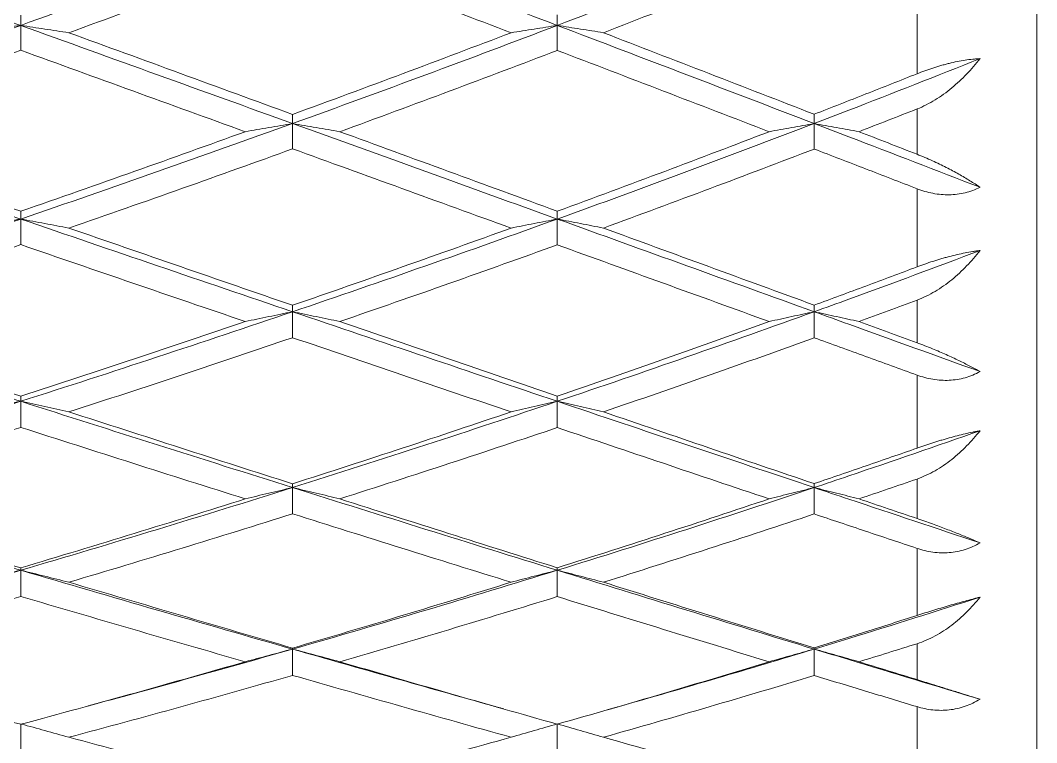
# Model space of a CAD drawing. Extents: x 6453 to 7582, y 0 to 827.
# Drawn here: x 6893.69 to 6902.19, y 649.25 to 655.28 of the extents above; entities that cross this region are included whole.
import ezdxf

# ---------------------------------------------------------------- set-up
doc = ezdxf.new("R2010")
doc.units = 0
doc.header["$LTSCALE"] = 30
doc.header["$MEASUREMENT"] = 0
doc.layers.add('1', color=7, linetype='CONTINUOUS')

msp = doc.modelspace()

# ---------------------------------------------------------------- linework, layer by layer
at = {"layer": '1', "color": 7, "linetype": 'Continuous', "lineweight": 18}
msp.add_line((6902.1855, 645.7955), (6902.1855, 678.7955), dxfattribs=at)
for points, knots in [([(6891.3702, 656.0778), (6892.0672, 655.8263), (6892.8437, 655.5461), (6893.6113, 655.2691), (6893.6958, 655.2386)], [0, 0, 0, 0, 0.889707, 1, 1, 1, 1]), ([(6893.6958, 655.2386), (6893.6113, 655.2081), (6892.8437, 654.9318), (6892.0672, 654.6588), (6891.3702, 654.4188)], [0, 0, 0, 0, 0.110293, 1, 1, 1, 1]), ([(6901.7123, 654.961), (6901.3502, 654.8164), (6900.8892, 654.6353), (6900.4229, 654.4558), (6900.3263, 654.4188)], [0, 0, 0, 0, 0.79323, 1, 1, 1, 1]), ([(6901.1855, 654.8345), (6901.2292, 654.8519), (6901.2734, 654.868), (6901.3406, 654.8899), (6901.3632, 654.8968), (6901.3972, 654.9066), (6901.4086, 654.9098), (6901.4315, 654.9158), (6901.443, 654.9188), (6901.4997, 654.9326), (6901.5439, 654.9415), (6901.6086, 654.9514), (6901.6298, 654.9542), (6901.6613, 654.9574), (6901.6717, 654.9583), (6901.6922, 654.9599), (6901.7023, 654.9605), (6901.7123, 654.961)], [0, 0, 0, 0, 0.25, 0.25, 0.375, 0.375, 0.4375, 0.4375, 0.5, 0.5, 0.75, 0.75, 0.875, 0.875, 0.9375, 0.9375, 1, 1, 1, 1]), ([(6901.7123, 654.961), (6901.677, 654.916), (6901.6398, 654.8729), (6901.5612, 654.791), (6901.5198, 654.7522), (6901.4539, 654.6979), (6901.4313, 654.6804), (6901.3848, 654.647), (6901.3611, 654.6312), (6901.2885, 654.5868), (6901.2382, 654.5611), (6901.1855, 654.5404)], [0, 0, 0, 0, 0.25, 0.25, 0.5, 0.5, 0.625, 0.625, 0.75, 0.75, 1, 1, 1, 1]), ([(6893.6958, 653.6205), (6893.6113, 653.6494), (6892.8437, 653.9121), (6892.0672, 654.1787), (6891.3702, 654.4188)], [0, 0, 0, 0, 0.110293, 1, 1, 1, 1]), ([(6901.7123, 653.8861), (6901.3502, 654.0256), (6900.8892, 654.2029), (6900.4229, 654.3817), (6900.3263, 654.4188)], [0, 0, 0, 0, 0.79323, 1, 1, 1, 1]), ([(6901.7123, 653.8861), (6901.6725, 653.8659), (6901.6311, 653.8505), (6901.5663, 653.8346), (6901.5443, 653.8306), (6901.4994, 653.8249), (6901.4769, 653.8234), (6901.4094, 653.8225), (6901.3642, 653.8268), (6901.2963, 653.84), (6901.2738, 653.8455), (6901.2293, 653.8585), (6901.2073, 653.866), (6901.1855, 653.8744)], [0, 0, 0, 0, 0.25, 0.25, 0.375, 0.375, 0.5, 0.5, 0.75, 0.75, 0.875, 0.875, 1, 1, 1, 1]), ([(6891.3702, 652.846), (6892.0672, 653.072), (6892.8437, 653.3298), (6893.6113, 653.5916), (6893.6958, 653.6205)], [0, 0, 0, 0, 0.889707, 1, 1, 1, 1]), ([(6900.3263, 652.846), (6900.4229, 652.8809), (6900.8892, 653.0499), (6901.3502, 653.2209), (6901.7123, 653.3576)], [0, 0, 0, 0, 0.20677, 1, 1, 1, 1]), ([(6901.1855, 653.2207), (6901.2292, 653.2372), (6901.2734, 653.2527), (6901.3406, 653.2745), (6901.3632, 653.2815), (6901.3972, 653.2915), (6901.4086, 653.2948), (6901.4315, 653.3011), (6901.443, 653.3043), (6901.4997, 653.3192), (6901.5439, 653.3294), (6901.6086, 653.3421), (6901.6298, 653.3458), (6901.6613, 653.3508), (6901.6717, 653.3523), (6901.6922, 653.3552), (6901.7023, 653.3564), (6901.7123, 653.3576)], [0, 0, 0, 0, 0.25, 0.25, 0.375, 0.375, 0.4375, 0.4375, 0.5, 0.5, 0.75, 0.75, 0.875, 0.875, 0.9375, 0.9375, 1, 1, 1, 1]), ([(6901.7123, 653.3576), (6901.677, 653.3125), (6901.6398, 653.2694), (6901.5612, 653.1879), (6901.5198, 653.1495), (6901.4539, 653.0959), (6901.4313, 653.0787), (6901.3848, 653.0459), (6901.3611, 653.0305), (6901.2885, 652.9873), (6901.2382, 652.9626), (6901.1855, 652.943)], [0, 0, 0, 0, 0.25, 0.25, 0.5, 0.5, 0.625, 0.625, 0.75, 0.75, 1, 1, 1, 1]), ([(6893.6958, 652.0974), (6893.6113, 652.1245), (6892.8437, 652.3699), (6892.0672, 652.6201), (6891.3702, 652.846)], [0, 0, 0, 0, 0.110293, 1, 1, 1, 1]), ([(6900.3263, 652.846), (6900.4229, 652.8111), (6900.8892, 652.6429), (6901.3502, 652.4766), (6901.7123, 652.3459)], [0, 0, 0, 0, 0.20677, 1, 1, 1, 1]), ([(6901.7123, 652.3459), (6901.6725, 652.324), (6901.6311, 652.307), (6901.5663, 652.2887), (6901.5443, 652.2839), (6901.4994, 652.2767), (6901.4769, 652.2744), (6901.4094, 652.2713), (6901.3642, 652.2742), (6901.2963, 652.2855), (6901.2738, 652.2903), (6901.2293, 652.3022), (6901.2073, 652.3091), (6901.1855, 652.317)], [0, 0, 0, 0, 0.25, 0.25, 0.375, 0.375, 0.5, 0.5, 0.75, 0.75, 0.875, 0.875, 1, 1, 1, 1]), ([(6893.6958, 652.0974), (6893.6113, 652.0704), (6892.8437, 651.8259), (6892.0672, 651.5862), (6891.3702, 651.3768)], [0, 0, 0, 0, 0.110293, 1, 1, 1, 1]), ([(6901.7123, 651.8522), (6901.3502, 651.7248), (6900.8892, 651.5659), (6900.4229, 651.4091), (6900.3263, 651.3768)], [0, 0, 0, 0, 0.79323, 1, 1, 1, 1]), ([(6901.1855, 651.7063), (6901.2292, 651.7217), (6901.2734, 651.7365), (6901.3406, 651.7579), (6901.3632, 651.7648), (6901.3972, 651.775), (6901.4086, 651.7784), (6901.4315, 651.785), (6901.443, 651.7883), (6901.4997, 651.8041), (6901.5439, 651.8156), (6901.6086, 651.8308), (6901.6298, 651.8356), (6901.6613, 651.8422), (6901.6717, 651.8443), (6901.6922, 651.8484), (6901.7023, 651.8503), (6901.7123, 651.8522)], [0, 0, 0, 0, 0.25, 0.25, 0.375, 0.375, 0.4375, 0.4375, 0.5, 0.5, 0.75, 0.75, 0.875, 0.875, 0.9375, 0.9375, 1, 1, 1, 1]), ([(6901.7123, 651.8522), (6901.677, 651.8075), (6901.6398, 651.7649), (6901.5612, 651.6847), (6901.5198, 651.6469), (6901.4539, 651.5946), (6901.4313, 651.5779), (6901.3848, 651.5461), (6901.3611, 651.5313), (6901.2885, 651.4898), (6901.2382, 651.4663), (6901.1855, 651.4481)], [0, 0, 0, 0, 0.25, 0.25, 0.5, 0.5, 0.625, 0.625, 0.75, 0.75, 1, 1, 1, 1]), ([(6893.6958, 650.6861), (6893.6113, 650.7109), (6892.8437, 650.9365), (6892.0672, 651.1674), (6891.3702, 651.3768)], [0, 0, 0, 0, 0.110293, 1, 1, 1, 1]), ([(6901.7123, 650.9147), (6901.3502, 651.0351), (6900.8892, 651.1887), (6900.4229, 651.3445), (6900.3263, 651.3768)], [0, 0, 0, 0, 0.79323, 1, 1, 1, 1]), ([(6901.7123, 650.9147), (6901.6725, 650.8914), (6901.6311, 650.8729), (6901.5663, 650.8524), (6901.5443, 650.8468), (6901.4994, 650.8381), (6901.4769, 650.8351), (6901.4094, 650.8299), (6901.3642, 650.8314), (6901.2963, 650.8406), (6901.2738, 650.8448), (6901.2293, 650.8553), (6901.2073, 650.8616), (6901.1855, 650.8689)], [0, 0, 0, 0, 0.25, 0.25, 0.375, 0.375, 0.5, 0.5, 0.75, 0.75, 0.875, 0.875, 1, 1, 1, 1]), ([(6891.3702, 650.0272), (6892.0672, 650.2177), (6892.8437, 650.4368), (6893.6113, 650.6613), (6893.6958, 650.6861)], [0, 0, 0, 0, 0.889707, 1, 1, 1, 1]), ([(6901.7123, 650.4611), (6901.3502, 650.3445), (6900.8892, 650.1993), (6900.4229, 650.0566), (6900.3263, 650.0272)], [0, 0, 0, 0, 0.79323, 1, 1, 1, 1]), ([(6901.1855, 650.308), (6901.2292, 650.322), (6901.2734, 650.336), (6901.3406, 650.3567), (6901.3632, 650.3636), (6901.3972, 650.3738), (6901.4086, 650.3772), (6901.4315, 650.384), (6901.443, 650.3874), (6901.4997, 650.404), (6901.5439, 650.4165), (6901.6086, 650.4342), (6901.6298, 650.4399), (6901.6613, 650.4481), (6901.6717, 650.4508), (6901.6922, 650.4561), (6901.7023, 650.4586), (6901.7123, 650.4611)], [0, 0, 0, 0, 0.25, 0.25, 0.375, 0.375, 0.4375, 0.4375, 0.5, 0.5, 0.75, 0.75, 0.875, 0.875, 0.9375, 0.9375, 1, 1, 1, 1]), ([(6901.7123, 650.4611), (6901.677, 650.4173), (6901.6398, 650.3758), (6901.5612, 650.2977), (6901.5198, 650.2611), (6901.4539, 650.2107), (6901.4313, 650.1946), (6901.3848, 650.1642), (6901.3611, 650.15), (6901.2885, 650.1106), (6901.2382, 650.0887), (6901.1855, 650.0721)], [0, 0, 0, 0, 0.25, 0.25, 0.5, 0.5, 0.625, 0.625, 0.75, 0.75, 1, 1, 1, 1]), ([(6901.7123, 649.6081), (6901.3502, 649.7169), (6900.8892, 649.8561), (6900.4229, 649.9978), (6900.3263, 650.0272)], [0, 0, 0, 0, 0.79323, 1, 1, 1, 1]), ([(6901.7123, 649.6081), (6901.6725, 649.5837), (6901.6311, 649.5639), (6901.5663, 649.5415), (6901.5443, 649.5352), (6901.4994, 649.5252), (6901.4769, 649.5215), (6901.4094, 649.5141), (6901.3642, 649.5142), (6901.2963, 649.5212), (6901.2738, 649.5248), (6901.2293, 649.5338), (6901.2073, 649.5394), (6901.1855, 649.546)], [0, 0, 0, 0, 0.25, 0.25, 0.375, 0.375, 0.5, 0.5, 0.75, 0.75, 0.875, 0.875, 1, 1, 1, 1]), ([(6893.7018, 649.4003), (6893.7674, 649.3824), (6893.9003, 649.3459), (6894.0322, 649.3092), (6894.099, 649.2905)], [0, 0, 0, 0, 0.492547, 1, 1, 1, 1])]:
    msp.add_open_spline(points, degree=3, knots=knots, dxfattribs=at)
for points, degree in [([(6895.9678, 656.0778), (6895.2201, 655.7951), (6894.4624, 655.5153), (6893.6958, 655.2386)], 3), ([(6898.18, 655.2386), (6897.4532, 655.5153), (6896.7155, 655.7951), (6895.9678, 656.0778)], 3), ([(6898.18, 655.2386), (6898.9067, 655.5153), (6899.6225, 655.7951), (6900.3263, 656.0778)], 3), ([(6895.9678, 655.8736), (6895.6626, 655.7577), (6895.0459, 655.5258), (6894.4167, 655.2937), (6894.099, 655.1776)], 3), ([(6897.7934, 655.1776), (6897.4892, 655.2939), (6896.8808, 655.5261), (6896.2721, 655.7578), (6895.9678, 655.8736)], 3), ([(6900.3263, 655.8722), (6900.0424, 655.7578), (6899.4651, 655.5274), (6898.8683, 655.2946), (6898.565, 655.1776)], 3), ([(6893.6958, 655.3249), (6893.6958, 655.3105), (6893.6958, 655.2817), (6893.6958, 655.253), (6893.6958, 655.2386)], 3), ([(6898.1799, 655.3261), (6898.1799, 655.3114), (6898.18, 655.2823), (6898.18, 655.2532), (6898.18, 655.2386)], 3), ([(6893.6958, 655.2386), (6893.628, 655.2285), (6893.4929, 655.2082), (6893.3584, 655.1878), (6893.2914, 655.1776)], 3), ([(6893.6958, 655.031), (6893.6958, 655.0656), (6893.6958, 655.1348), (6893.6958, 655.204), (6893.6958, 655.2386)], 3), ([(6893.6958, 655.2386), (6894.4624, 654.962), (6895.2201, 654.6886), (6895.9678, 654.4188)], 3), ([(6893.6958, 655.2386), (6893.7635, 655.2285), (6893.8983, 655.2082), (6894.0322, 655.1878), (6894.099, 655.1776)], 3), ([(6895.9678, 654.4188), (6896.7155, 654.6886), (6897.4532, 654.962), (6898.18, 655.2386)], 3), ([(6898.18, 655.2386), (6898.1152, 655.2285), (6897.986, 655.2082), (6897.8575, 655.1878), (6897.7934, 655.1776)], 3), ([(6898.1799, 655.0298), (6898.1799, 655.0646), (6898.18, 655.1342), (6898.18, 655.2038), (6898.18, 655.2386)], 3), ([(6900.3263, 654.4188), (6899.6225, 654.6886), (6898.9067, 654.962), (6898.18, 655.2386)], 3), ([(6898.18, 655.2386), (6898.2445, 655.2285), (6898.3733, 655.2083), (6898.5013, 655.1879), (6898.565, 655.1776)], 3), ([(6894.099, 655.1776), (6894.4097, 655.0641), (6895.032, 654.8368), (6895.6556, 654.6089), (6895.9678, 654.4949)], 3), ([(6895.9678, 654.4949), (6896.2802, 654.6092), (6896.8968, 654.8374), (6897.4972, 655.0644), (6897.7934, 655.1776)], 3), ([(6898.565, 655.1776), (6898.8598, 655.0639), (6899.4481, 654.8367), (6900.034, 654.6096), (6900.3263, 654.4962)], 3), ([(6893.6958, 655.031), (6893.3861, 654.9188), (6892.7573, 654.6931), (6892.1097, 654.4652), (6891.7811, 654.3507)], 3), ([(6895.5718, 654.3507), (6895.2584, 654.4643), (6894.6323, 654.6913), (6894.0077, 654.9178), (6893.6958, 655.031)], 3), ([(6898.1799, 655.0298), (6897.8851, 654.9172), (6897.2874, 654.6913), (6896.6735, 654.4644), (6896.3624, 654.3507)], 3), ([(6899.95, 654.3507), (6899.6561, 654.4638), (6899.0671, 654.69), (6898.476, 654.9165), (6898.1799, 655.0298)], 3), ([(6900.3263, 654.4962), (6900.4717, 654.5527), (6900.7603, 654.6657), (6901.0445, 654.7783), (6901.1855, 654.8345)], 3), ([(6901.1855, 654.5404), (6901.1054, 654.5088), (6900.9446, 654.4456), (6900.7824, 654.3823), (6900.7009, 654.3507)], 3), ([(6895.9678, 654.4188), (6895.9678, 654.4314), (6895.9678, 654.4568), (6895.9678, 654.4822), (6895.9678, 654.4949)], 3), ([(6900.3263, 654.4962), (6900.3263, 654.4832), (6900.3263, 654.4574), (6900.3263, 654.4316), (6900.3263, 654.4188)], 3), ([(6893.6958, 653.6205), (6894.4624, 653.8828), (6895.2201, 654.149), (6895.9678, 654.4188)], 3), ([(6895.5718, 654.3507), (6895.6375, 654.3621), (6895.7691, 654.3848), (6895.9014, 654.4075), (6895.9678, 654.4188)], 3), ([(6895.9678, 654.4188), (6895.9678, 654.3835), (6895.9678, 654.313), (6895.9678, 654.2424), (6895.9678, 654.2071)], 3), ([(6895.9678, 654.4188), (6896.7155, 654.149), (6897.4532, 653.8828), (6898.18, 653.6205)], 3), ([(6896.3624, 654.3507), (6896.2971, 654.3621), (6896.166, 654.3849), (6896.034, 654.4075), (6895.9678, 654.4188)], 3), ([(6900.3263, 654.4188), (6899.6225, 654.149), (6898.9067, 653.8828), (6898.18, 653.6205)], 3), ([(6900.3263, 654.4188), (6900.2636, 654.4075), (6900.1382, 654.3849), (6900.0128, 654.3621), (6899.95, 654.3507)], 3), ([(6900.3263, 654.2058), (6900.3263, 654.2413), (6900.3263, 654.3123), (6900.3263, 654.3833), (6900.3263, 654.4188)], 3), ([(6900.3263, 654.4188), (6900.3891, 654.4075), (6900.5144, 654.3849), (6900.6389, 654.3621), (6900.7009, 654.3507)], 3), ([(6891.7811, 654.3507), (6892.0995, 654.2397), (6892.737, 654.0179), (6893.376, 653.7961), (6893.6958, 653.6852)], 3), ([(6893.6958, 653.6852), (6894.0184, 653.7972), (6894.6537, 654.0202), (6895.2691, 654.2409), (6895.5718, 654.3507)], 3), ([(6896.3624, 654.3507), (6896.6656, 654.2399), (6897.2718, 654.0183), (6897.8773, 653.797), (6898.1799, 653.6863)], 3), ([(6898.1799, 653.6863), (6898.4834, 653.7974), (6899.0819, 654.0194), (6899.6635, 654.2404), (6899.95, 654.3507)], 3), ([(6900.7009, 654.3507), (6900.7818, 654.3192), (6900.9434, 654.2564), (6901.1049, 654.1936), (6901.1855, 654.1622)], 3), ([(6895.9678, 654.2071), (6895.6658, 654.0978), (6895.0523, 653.8781), (6894.4199, 653.6566), (6894.099, 653.5455)], 3), ([(6897.7934, 653.5455), (6897.4892, 653.6557), (6896.8808, 653.8762), (6896.2722, 654.0968), (6895.9678, 654.2071)], 3), ([(6900.3263, 654.2058), (6900.0412, 654.0963), (6899.4627, 653.8765), (6898.8671, 653.656), (6898.565, 653.5455)], 3), ([(6901.1855, 653.8744), (6901.0427, 653.9296), (6900.7566, 654.04), (6900.4698, 654.1505), (6900.3263, 654.2058)], 3), ([(6901.1855, 654.1622), (6901.2303, 654.1447), (6901.3158, 654.1085), (6901.4317, 654.0525), (6901.5359, 653.9962), (6901.6288, 653.9411), (6901.6854, 653.9043), (6901.7123, 653.8861)], 3), ([(6893.6958, 653.6852), (6893.6958, 653.6744), (6893.6958, 653.6528), (6893.6958, 653.6312), (6893.6958, 653.6205)], 3), ([(6898.18, 653.6205), (6898.18, 653.6314), (6898.18, 653.6533), (6898.1799, 653.6753), (6898.1799, 653.6863)], 3), ([(6893.6958, 653.6205), (6893.628, 653.6081), (6893.4929, 653.5831), (6893.3584, 653.5581), (6893.2914, 653.5455)], 3), ([(6893.6958, 653.4066), (6893.6958, 653.4422), (6893.6958, 653.5135), (6893.6958, 653.5849), (6893.6958, 653.6205)], 3), ([(6895.9678, 652.846), (6895.2201, 653.1), (6894.4624, 653.3583), (6893.6958, 653.6205)], 3), ([(6893.6958, 653.6205), (6893.7635, 653.6081), (6893.8983, 653.5832), (6894.0322, 653.5581), (6894.099, 653.5455)], 3), ([(6898.18, 653.6205), (6897.4532, 653.3583), (6896.7155, 653.1), (6895.9678, 652.846)], 3), ([(6897.7934, 653.5455), (6897.8575, 653.5581), (6897.986, 653.5831), (6898.1152, 653.6081), (6898.18, 653.6205)], 3), ([(6898.18, 653.6205), (6898.18, 653.5847), (6898.18, 653.513), (6898.1799, 653.4413), (6898.1799, 653.4055)], 3), ([(6898.18, 653.6205), (6898.9067, 653.3583), (6899.6225, 653.1), (6900.3263, 652.846)], 3), ([(6898.565, 653.5455), (6898.5013, 653.5581), (6898.3733, 653.5832), (6898.2445, 653.6081), (6898.18, 653.6205)], 3), ([(6894.099, 653.5455), (6894.4098, 653.4379), (6895.032, 653.2227), (6895.6556, 653.0076), (6895.9678, 652.9002)], 3), ([(6895.9678, 652.9002), (6896.2795, 653.0077), (6896.8955, 653.2228), (6897.4966, 653.438), (6897.7934, 653.5455)], 3), ([(6898.565, 653.5455), (6898.8597, 653.4377), (6899.448, 653.2226), (6900.0339, 653.0083), (6900.3263, 652.9014)], 3), ([(6893.6958, 653.4066), (6893.3851, 653.3), (6892.7552, 653.0863), (6892.1086, 652.8717), (6891.7811, 652.7643)], 3), ([(6895.5718, 652.7643), (6895.2584, 652.8713), (6894.6323, 653.0853), (6894.0077, 653.2994), (6893.6958, 653.4066)], 3), ([(6898.1799, 653.4055), (6897.8849, 653.2987), (6897.2869, 653.0851), (6896.6732, 652.8712), (6896.3624, 652.7643)], 3), ([(6899.95, 652.7643), (6899.6561, 652.8708), (6899.0671, 653.0841), (6898.476, 653.2982), (6898.1799, 653.4055)], 3), ([(6900.3263, 652.9014), (6900.4715, 652.9546), (6900.76, 653.0611), (6901.0444, 653.1675), (6901.1855, 653.2207)], 3), ([(6901.1855, 652.943), (6901.1054, 652.9132), (6900.9445, 652.8537), (6900.7823, 652.7941), (6900.7009, 652.7643)], 3), ([(6895.9678, 652.846), (6895.2201, 652.5921), (6894.4624, 652.3424), (6893.6958, 652.0974)], 3), ([(6895.9678, 652.846), (6895.9014, 652.8325), (6895.7691, 652.8053), (6895.6375, 652.778), (6895.5718, 652.7643)], 3), ([(6895.9678, 652.9002), (6895.9678, 652.8911), (6895.9678, 652.873), (6895.9678, 652.855), (6895.9678, 652.846)], 3), ([(6895.9678, 652.6293), (6895.9678, 652.6654), (6895.9678, 652.7377), (6895.9678, 652.8099), (6895.9678, 652.846)], 3), ([(6898.18, 652.0975), (6897.4532, 652.3424), (6896.7155, 652.5921), (6895.9678, 652.846)], 3), ([(6895.9678, 652.846), (6896.034, 652.8325), (6896.166, 652.8054), (6896.2971, 652.778), (6896.3624, 652.7643)], 3), ([(6898.18, 652.0975), (6898.9067, 652.3424), (6899.6225, 652.5921), (6900.3263, 652.846)], 3), ([(6900.3263, 652.846), (6900.2636, 652.8325), (6900.1382, 652.8054), (6900.0128, 652.7781), (6899.95, 652.7643)], 3), ([(6900.3263, 652.9014), (6900.3263, 652.8921), (6900.3263, 652.8736), (6900.3263, 652.8552), (6900.3263, 652.846)], 3), ([(6900.3263, 652.6281), (6900.3263, 652.6644), (6900.3263, 652.7371), (6900.3263, 652.8097), (6900.3263, 652.846)], 3), ([(6900.3263, 652.846), (6900.3891, 652.8325), (6900.5144, 652.8054), (6900.6389, 652.778), (6900.7009, 652.7643)], 3), ([(6891.7811, 652.7643), (6892.0995, 652.6599), (6892.737, 652.4514), (6893.376, 652.2436), (6893.6958, 652.1399)], 3), ([(6893.6958, 652.1399), (6894.0162, 652.2439), (6894.6494, 652.4521), (6895.2669, 652.6603), (6895.5718, 652.7643)], 3), ([(6896.3624, 652.7643), (6896.6656, 652.66), (6897.2718, 652.4518), (6897.8773, 652.2444), (6898.1799, 652.1409)], 3), ([(6898.1799, 652.1409), (6898.4829, 652.2447), (6899.0808, 652.4524), (6899.6629, 652.6604), (6899.95, 652.7643)], 3), ([(6900.7009, 652.7643), (6900.7818, 652.7347), (6900.9434, 652.6756), (6901.1048, 652.6165), (6901.1855, 652.587)], 3), ([(6895.9678, 652.6293), (6895.6638, 652.5259), (6895.0484, 652.319), (6894.418, 652.1124), (6894.099, 652.0093)], 3), ([(6897.7934, 652.0093), (6897.4892, 652.1122), (6896.8808, 652.3185), (6896.2722, 652.5256), (6895.9678, 652.6293)], 3), ([(6900.3263, 652.6281), (6900.0405, 652.5248), (6899.4612, 652.3183), (6898.8664, 652.1122), (6898.565, 652.0093)], 3), ([(6901.1855, 652.317), (6901.0426, 652.3687), (6900.7566, 652.4723), (6900.4698, 652.5761), (6900.3263, 652.6281)], 3), ([(6901.1855, 652.587), (6901.2303, 652.5706), (6901.3158, 652.5373), (6901.4317, 652.4874), (6901.5359, 652.4385), (6901.6288, 652.3916), (6901.6854, 652.361), (6901.7123, 652.3459)], 3), ([(6893.2914, 652.0093), (6893.3584, 652.024), (6893.4929, 652.0535), (6893.628, 652.0828), (6893.6958, 652.0974)], 3), ([(6893.6958, 652.1399), (6893.6958, 652.1327), (6893.6958, 652.1186), (6893.6958, 652.1045), (6893.6958, 652.0974)], 3), ([(6893.6958, 652.0974), (6893.6958, 652.0611), (6893.6958, 651.9885), (6893.6958, 651.9159), (6893.6958, 651.8796)], 3), ([(6895.9678, 651.3768), (6895.2201, 651.6121), (6894.4624, 651.8525), (6893.6958, 652.0974)], 3), ([(6893.6958, 652.0974), (6893.7635, 652.0828), (6893.8983, 652.0535), (6894.0322, 652.024), (6894.099, 652.0093)], 3), ([(6895.9678, 651.3768), (6896.7155, 651.6122), (6897.4532, 651.8525), (6898.18, 652.0975)], 3), ([(6898.18, 652.0975), (6898.1152, 652.0828), (6897.986, 652.0535), (6897.8575, 652.024), (6897.7934, 652.0093)], 3), ([(6898.1799, 652.1409), (6898.1799, 652.1336), (6898.18, 652.1191), (6898.18, 652.1046), (6898.18, 652.0975)], 3), ([(6898.1799, 651.8785), (6898.1799, 651.915), (6898.18, 651.988), (6898.18, 652.061), (6898.18, 652.0975)], 3), ([(6900.3263, 651.3768), (6899.6225, 651.6121), (6898.9067, 651.8525), (6898.18, 652.0975)], 3), ([(6898.18, 652.0975), (6898.2445, 652.0828), (6898.3733, 652.0535), (6898.5013, 652.0241), (6898.565, 652.0093)], 3), ([(6894.099, 652.0093), (6894.4098, 651.9087), (6895.032, 651.708), (6895.6556, 651.5081), (6895.9678, 651.4084)], 3), ([(6895.9678, 651.4084), (6896.2792, 651.508), (6896.8948, 651.7079), (6897.4962, 651.9087), (6897.7934, 652.0093)], 3), ([(6898.565, 652.0093), (6898.8597, 651.9086), (6899.448, 651.708), (6900.0339, 651.5087), (6900.3263, 651.4095)], 3), ([(6893.6958, 651.8796), (6893.3848, 651.78), (6892.7547, 651.5809), (6892.1084, 651.3819), (6891.7811, 651.2824)], 3), ([(6895.5718, 651.2824), (6895.2584, 651.3815), (6894.6323, 651.5802), (6894.0077, 651.7796), (6893.6958, 651.8796)], 3), ([(6898.1799, 651.8785), (6897.8843, 651.7788), (6897.2857, 651.5796), (6896.6726, 651.3813), (6896.3624, 651.2824)], 3), ([(6899.95, 651.2824), (6899.6561, 651.381), (6899.0671, 651.579), (6898.476, 651.7785), (6898.1799, 651.8785)], 3), ([(6900.3263, 651.4095), (6900.4721, 651.4591), (6900.7611, 651.5582), (6901.0449, 651.657), (6901.1855, 651.7063)], 3), ([(6895.9678, 651.4084), (6895.9678, 651.4031), (6895.9678, 651.3925), (6895.9678, 651.382), (6895.9678, 651.3768)], 3), ([(6900.3263, 651.4095), (6900.3263, 651.404), (6900.3263, 651.393), (6900.3263, 651.3822), (6900.3263, 651.3768)], 3), ([(6901.1855, 651.4481), (6901.1048, 651.4203), (6900.9434, 651.3648), (6900.7818, 651.3098), (6900.7009, 651.2824)], 3), ([(6893.6958, 650.6861), (6894.4624, 650.9111), (6895.2201, 651.1415), (6895.9678, 651.3768)], 3), ([(6895.5718, 651.2824), (6895.6375, 651.2982), (6895.7691, 651.3297), (6895.9014, 651.3611), (6895.9678, 651.3768)], 3), ([(6895.9678, 651.3768), (6895.9678, 651.3402), (6895.9678, 651.2671), (6895.9678, 651.194), (6895.9678, 651.1574)], 3), ([(6898.18, 650.6861), (6897.4532, 650.9112), (6896.7155, 651.1415), (6895.9678, 651.3768)], 3), ([(6895.9678, 651.3768), (6896.034, 651.3612), (6896.166, 651.3298), (6896.2971, 651.2982), (6896.3624, 651.2824)], 3), ([(6900.3263, 651.3768), (6899.6225, 651.1415), (6898.9067, 650.9111), (6898.18, 650.6861)], 3), ([(6900.3263, 651.3768), (6900.2636, 651.3612), (6900.1382, 651.3299), (6900.0128, 651.2983), (6899.95, 651.2824)], 3), ([(6900.3263, 651.1563), (6900.3263, 651.193), (6900.3263, 651.2665), (6900.3263, 651.34), (6900.3263, 651.3768)], 3), ([(6900.3263, 651.3768), (6900.3891, 651.3612), (6900.5144, 651.3298), (6900.6389, 651.2982), (6900.7009, 651.2824)], 3), ([(6891.7811, 651.2824), (6892.0994, 651.1857), (6892.7368, 650.9928), (6893.3759, 650.8012), (6893.6958, 650.7058)], 3), ([(6893.6958, 650.7058), (6894.0158, 650.8013), (6894.6484, 650.9931), (6895.2665, 651.1858), (6895.5718, 651.2824)], 3), ([(6896.3624, 651.2824), (6896.6656, 651.1858), (6897.2718, 650.9931), (6897.8773, 650.802), (6898.1799, 650.7067)], 3), ([(6898.1799, 650.7067), (6898.4847, 650.8028), (6899.0844, 650.9949), (6899.6647, 651.1867), (6899.95, 651.2824)], 3), ([(6900.7009, 651.2824), (6900.7818, 651.255), (6900.9434, 651.2002), (6901.1048, 651.1456), (6901.1855, 651.1183)], 3), ([(6895.9678, 651.1574), (6895.6633, 651.0615), (6895.0473, 650.8703), (6894.4174, 650.6803), (6894.099, 650.5857)], 3), ([(6897.7934, 650.5857), (6897.4892, 650.6803), (6896.8808, 650.8701), (6896.2721, 651.0614), (6895.9678, 651.1574)], 3), ([(6900.3263, 651.1563), (6900.0338, 651.0585), (6899.4478, 650.8656), (6898.8596, 650.6782), (6898.565, 650.5857)], 3), ([(6901.1855, 650.8689), (6901.0426, 650.9166), (6900.7566, 651.0122), (6900.4698, 651.1082), (6900.3263, 651.1563)], 3), ([(6901.1855, 651.1183), (6901.2303, 651.1031), (6901.3158, 651.0731), (6901.4317, 651.0298), (6901.5359, 650.9888), (6901.6288, 650.9507), (6901.6854, 650.9264), (6901.7123, 650.9147)], 3), ([(6893.2914, 650.5857), (6893.3584, 650.6025), (6893.4929, 650.636), (6893.628, 650.6694), (6893.6958, 650.6861)], 3), ([(6893.6958, 650.7058), (6893.6958, 650.7024), (6893.6958, 650.6958), (6893.6958, 650.6893), (6893.6958, 650.6861)], 3), ([(6893.6958, 650.6861), (6893.6958, 650.6495), (6893.6958, 650.5764), (6893.6958, 650.5032), (6893.6958, 650.4667)], 3), ([(6895.9678, 650.0272), (6895.2201, 650.2413), (6894.4624, 650.4611), (6893.6958, 650.6861)], 3), ([(6893.6958, 650.6861), (6893.7635, 650.6695), (6893.8983, 650.6361), (6894.0322, 650.6026), (6894.099, 650.5857)], 3), ([(6898.18, 650.6861), (6897.4532, 650.4611), (6896.7155, 650.2414), (6895.9678, 650.0272)], 3), ([(6897.7934, 650.5857), (6897.8575, 650.6025), (6897.986, 650.636), (6898.1152, 650.6694), (6898.18, 650.6861)], 3), ([(6898.1799, 650.7067), (6898.1799, 650.7032), (6898.18, 650.6963), (6898.18, 650.6895), (6898.18, 650.6861)], 3), ([(6898.18, 650.6861), (6898.18, 650.6494), (6898.18, 650.5759), (6898.1799, 650.5025), (6898.1799, 650.4657)], 3), ([(6900.3263, 650.0272), (6899.6225, 650.2413), (6898.9067, 650.4611), (6898.18, 650.6861)], 3), ([(6898.18, 650.6861), (6898.2445, 650.6695), (6898.3733, 650.6361), (6898.5013, 650.6026), (6898.565, 650.5857)], 3), ([(6894.099, 650.5857), (6894.4097, 650.4934), (6895.0319, 650.3094), (6895.6556, 650.1268), (6895.9678, 650.0358)], 3), ([(6895.9678, 650.0358), (6896.2802, 650.127), (6896.8969, 650.3099), (6897.4973, 650.4937), (6897.7934, 650.5857)], 3), ([(6898.565, 650.5857), (6898.8597, 650.4933), (6899.448, 650.3093), (6900.0339, 650.1273), (6900.3263, 650.0369)], 3), ([(6893.6958, 650.4667), (6893.3843, 650.3752), (6892.7536, 650.1928), (6892.1078, 650.0115), (6891.7811, 649.9211)], 3), ([(6895.5718, 649.9211), (6895.2583, 650.0113), (6894.6321, 650.1925), (6894.0076, 650.3751), (6893.6958, 650.4667)], 3), ([(6898.1799, 650.4657), (6897.8777, 650.3722), (6897.2726, 650.188), (6896.666, 650.0092), (6896.3624, 649.9211)], 3), ([(6899.95, 649.9211), (6899.6561, 650.0109), (6899.0671, 650.1914), (6898.476, 650.374), (6898.1799, 650.4657)], 3), ([(6900.3263, 650.0369), (6900.4698, 650.0814), (6900.7566, 650.1711), (6901.0427, 650.2621), (6901.1855, 650.308)], 3), ([(6895.9678, 650.0358), (6895.9678, 650.0344), (6895.9678, 650.0314), (6895.9678, 650.0286), (6895.9678, 650.0272)], 3), ([(6900.3263, 650.0369), (6900.3263, 650.0352), (6900.3263, 650.0319), (6900.3263, 650.0288), (6900.3263, 650.0272)], 3), ([(6901.1855, 650.0721), (6901.1048, 650.0467), (6900.9434, 649.9962), (6900.7818, 649.9461), (6900.7009, 649.9211)], 3), ([(6895.9678, 650.0272), (6895.4334, 649.8742), (6894.894, 649.724), (6894.3499, 649.5768)], 3), ([(6895.5718, 649.9211), (6895.6375, 649.9389), (6895.7691, 649.9743), (6895.9014, 650.0096), (6895.9678, 650.0272)], 3), ([(6895.9678, 650.0272), (6895.9678, 649.9906), (6895.9678, 649.9173), (6895.9678, 649.8441), (6895.9678, 649.8075)], 3), ([(6897.6403, 649.5529), (6897.0887, 649.7078), (6896.5311, 649.8659), (6895.9678, 650.0272)], 3), ([(6895.9678, 650.0272), (6896.034, 650.0097), (6896.166, 649.9744), (6896.2971, 649.9389), (6896.3624, 649.9211)], 3), ([(6900.3263, 650.0272), (6899.7869, 649.8631), (6899.2405, 649.7023), (6898.6876, 649.545)], 3), ([(6899.95, 649.9211), (6900.0128, 649.939), (6900.1382, 649.9745), (6900.2636, 650.0097), (6900.3263, 650.0272)], 3), ([(6900.3263, 650.0272), (6900.3263, 649.9904), (6900.3263, 649.9168), (6900.3263, 649.8432), (6900.3263, 649.8065)], 3), ([(6900.3263, 650.0272), (6900.3891, 650.0096), (6900.5144, 649.9744), (6900.6389, 649.9389), (6900.7009, 649.9211)], 3), ([(6891.7811, 649.9211), (6892.0994, 649.8331), (6892.7368, 649.658), (6893.3758, 649.4848), (6893.6958, 649.3987)], 3), ([(6893.6958, 649.3987), (6894.0186, 649.4856), (6894.654, 649.6598), (6895.2692, 649.8341), (6895.5718, 649.9211)], 3), ([(6896.3624, 649.9211), (6896.6656, 649.8332), (6897.2717, 649.6583), (6897.8773, 649.4854), (6898.1799, 649.3995)], 3), ([(6898.1799, 649.3995), (6898.4765, 649.4838), (6899.068, 649.655), (6899.6566, 649.8315), (6899.95, 649.9211)], 3), ([(6900.7009, 649.9211), (6900.7818, 649.8962), (6900.9434, 649.8464), (6901.1048, 649.7968), (6901.1855, 649.772)], 3), ([(6895.9678, 649.8075), (6895.6567, 649.7185), (6895.0341, 649.5434), (6894.4108, 649.3739), (6894.099, 649.2905)], 3), ([(6897.7934, 649.2905), (6897.4893, 649.3756), (6896.8809, 649.5469), (6896.2722, 649.7203), (6895.9678, 649.8075)], 3), ([(6900.3263, 649.8065), (6900.0341, 649.7177), (6899.4485, 649.5431), (6898.86, 649.3738), (6898.565, 649.2905)], 3), ([(6901.1855, 649.546), (6901.0427, 649.5892), (6900.7566, 649.6757), (6900.4698, 649.7628), (6900.3263, 649.8065)], 3), ([(6901.1855, 649.772), (6901.2303, 649.7582), (6901.3158, 649.7318), (6901.4317, 649.6956), (6901.5359, 649.663), (6901.6288, 649.634), (6901.6854, 649.6164), (6901.7123, 649.6081)], 3), ([(6894.2548, 649.5508), (6894.3506, 649.577)], 1), ([(6897.6398, 649.5531), (6897.7332, 649.5267)], 1), ([(6898.5985, 649.5196), (6898.6882, 649.5451)], 1), ([(6893.6958, 649.4019), (6893.6958, 649.3655), (6893.6958, 649.2927), (6893.6958, 649.2198), (6893.6958, 649.1834)], 3), ([(6897.7934, 649.2905), (6897.8575, 649.3091), (6897.986, 649.3464), (6898.1152, 649.3835), (6898.18, 649.402)], 3), ([(6898.18, 649.402), (6898.18, 649.3654), (6898.18, 649.2922), (6898.1799, 649.2191), (6898.1799, 649.1825)], 3), ([(6898.18, 649.402), (6898.2445, 649.3835), (6898.3733, 649.3465), (6898.5013, 649.3092), (6898.565, 649.2905)], 3), ([(6894.099, 649.2905), (6894.4097, 649.2074), (6895.0318, 649.0421), (6895.6555, 648.8788), (6895.9678, 648.7977)], 3), ([(6895.9678, 648.7977), (6896.2727, 648.877), (6896.8818, 649.0384), (6897.4898, 649.2055), (6897.7934, 649.2905)], 3), ([(6898.565, 649.2905), (6898.8598, 649.2072), (6899.448, 649.0419), (6900.0339, 648.8793), (6900.3263, 648.7986)], 3)]:
    msp.add_open_spline(points, degree=degree, dxfattribs=at)
at = {"layer": '1', "color": 7, "linetype": 'Continuous', "lineweight": 13}
for points, weights in [([(6901.1855, 654.8345), (6901.1855, 655.176), (6901.1855, 655.524)], [1, 0.999767428635, 1]), ([(6901.1855, 654.1622), (6901.1855, 654.3501), (6901.1855, 654.5404)], [1, 0.999926457479, 1]), ([(6901.1855, 653.2207), (6901.1855, 653.5435), (6901.1855, 653.8744)], [1, 0.999767428635, 1]), ([(6901.1855, 652.587), (6901.1855, 652.7636), (6901.1855, 652.943)], [1, 0.999926457478, 1]), ([(6901.1855, 651.7063), (6901.1855, 652.0069), (6901.1855, 652.317)], [1, 0.999767428635, 1]), ([(6901.1855, 651.1183), (6901.1855, 651.2816), (6901.1855, 651.4481)], [1, 0.999926457479, 1]), ([(6901.1855, 650.308), (6901.1855, 650.583), (6901.1855, 650.8689)], [1, 0.999767428635, 1]), ([(6901.1855, 649.772), (6901.1855, 649.9202), (6901.1855, 650.0721)], [1, 0.999926457479, 1]), ([(6901.1855, 649.041), (6901.1855, 649.2874), (6901.1855, 649.546)], [1, 0.999767428635, 1])]:
    msp.add_rational_spline(points, weights, degree=2, dxfattribs=at)

doc.saveas('drawing.dxf')
